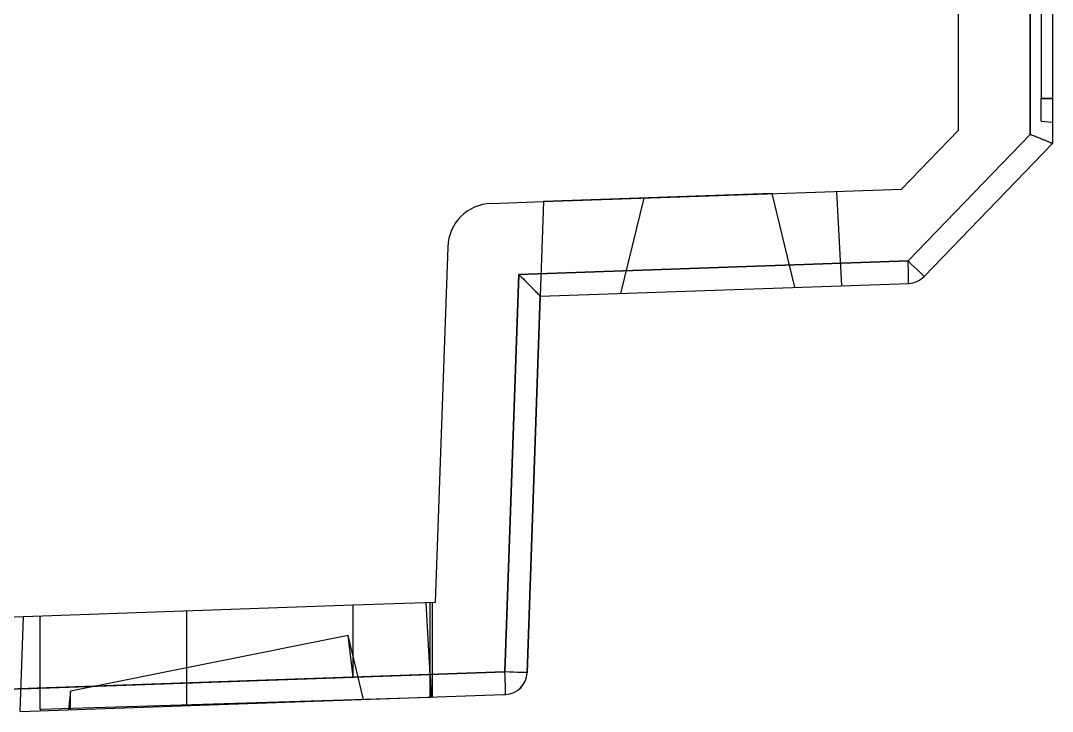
# Model space of a CAD drawing. Header units: millimetres. Extents: x -0.6 to 58, y -144 to -51.8.
# Drawn here: x 35.02 to 58, y -128.65 to -113.28 of the extents above; entities that cross this region are included whole.
import ezdxf

# ---------------------------------------------------------------- set-up
doc = ezdxf.new("R2010")
doc.units = ezdxf.units.MM
doc.layers.add('MAIN-1', color=7, linetype='Continuous')
doc.layers.add('MAIN-2', color=7, linetype='Continuous')

msp = doc.modelspace()

# ---------------------------------------------------------------- linework, layer by layer
at = {"layer": 'MAIN-1'}
for p, q in [((58, -77.644), (58, -116.016)), ((57.504, -115.814), (57.504, -77.846)), ((57.504, -115.814), (54.787, -118.628)), ((55.142, -118.975), (58, -116.016)), ((57.529, -115.824), (57.504, -115.814)), ((57.553, -115.834), (57.529, -115.824)), ((57.577, -115.843), (57.553, -115.834)), ((57.601, -115.853), (57.577, -115.843)), ((57.624, -115.862), (57.601, -115.853)), ((57.647, -115.872), (57.624, -115.862)), ((57.67, -115.881), (57.647, -115.872)), ((57.692, -115.89), (57.67, -115.881)), ((57.713, -115.898), (57.692, -115.89)), ((57.734, -115.907), (57.713, -115.898)), ((57.754, -115.915), (57.734, -115.907)), ((57.774, -115.923), (57.754, -115.915)), ((57.793, -115.931), (57.774, -115.923)), ((57.811, -115.938), (57.793, -115.931)), ((57.829, -115.945), (57.811, -115.938)), ((57.845, -115.952), (57.829, -115.945)), ((57.861, -115.959), (57.845, -115.952)), ((57.877, -115.965), (57.861, -115.959)), ((57.891, -115.971), (57.877, -115.965)), ((57.905, -115.976), (57.891, -115.971)), ((57.917, -115.981), (57.905, -115.976)), ((57.929, -115.986), (57.917, -115.981)), ((57.94, -115.991), (57.929, -115.986)), ((57.951, -115.995), (57.94, -115.991)), ((57.96, -115.999), (57.951, -115.995)), ((57.968, -116.002), (57.96, -115.999)), ((57.975, -116.005), (57.968, -116.002)), ((57.982, -116.008), (57.975, -116.005)), ((57.987, -116.01), (57.982, -116.008)), ((57.992, -116.012), (57.987, -116.01)), ((57.995, -116.014), (57.992, -116.012)), ((57.998, -116.015), (57.995, -116.014)), ((57.999, -116.015), (57.998, -116.015)), ((58, -116.016), (57.999, -116.015)), ((58, -116.016), (58, -116.016)), ((58, -116.016), (58, -116.016)), ((58, -116.016), (58, -116.016)), ((58, -116.016), (58, -116.016)), ((58, -116.016), (58, -116.016)), ((58, -116.016), (58, -116.016)), ((54.787, -118.628), (46.118, -118.931)), ((46.118, -118.931), (45.809, -127.776)), ((46.153, -118.966), (46.118, -118.931)), ((46.187, -119), (46.153, -118.966)), ((46.219, -119.032), (46.187, -119)), ((46.25, -119.063), (46.219, -119.032)), ((46.279, -119.092), (46.25, -119.063)), ((46.306, -119.119), (46.279, -119.092)), ((46.332, -119.145), (46.306, -119.119)), ((46.356, -119.169), (46.332, -119.145)), ((46.378, -119.192), (46.356, -119.169)), ((46.4, -119.214), (46.378, -119.192)), ((46.422, -119.235), (46.4, -119.214)), ((46.442, -119.256), (46.422, -119.235)), ((46.597, -119.414), (54.8, -119.128)), ((46.304, -127.793), (46.597, -119.414)), ((46.462, -119.276), (46.442, -119.256)), ((46.481, -119.295), (46.462, -119.276)), ((46.499, -119.313), (46.481, -119.295)), ((46.515, -119.33), (46.499, -119.313)), ((46.531, -119.346), (46.515, -119.33)), ((46.545, -119.36), (46.531, -119.346)), ((46.557, -119.373), (46.545, -119.36)), ((46.568, -119.384), (46.557, -119.373)), ((46.577, -119.393), (46.568, -119.384)), ((46.585, -119.401), (46.577, -119.393)), ((46.59, -119.406), (46.585, -119.401)), ((46.594, -119.41), (46.59, -119.406)), ((46.596, -119.413), (46.594, -119.41)), ((46.597, -119.414), (46.596, -119.413)), ((46.597, -119.414), (46.597, -119.414)), ((46.597, -119.414), (46.597, -119.414)), ((46.597, -119.414), (46.597, -119.414)), ((46.597, -119.414), (46.597, -119.414)), ((46.597, -119.414), (46.597, -119.414)), ((46.597, -119.414), (46.597, -119.414)), ((46.597, -119.414), (46.597, -119.414)), ((45.809, -127.776), (34.536, -128.17)), ((35.015, -128.653), (45.774, -128.277)), ((45.774, -128.277), (45.822, -128.276))]:
    msp.add_line(p, q, dxfattribs=at)
for centre, start, end in [((54.782, -118.628), 272, 316), ((45.805, -127.776), 271.9999, 358.0001)]:
    msp.add_arc(centre, 0.5, start, end, dxfattribs=at)
for centre, major_axis, ratio, start_param, end_param in [((54.782, -118.628), (0.36, -0.347), 0.006062, 0.000115, 1.564519), ((54.782, -118.628), (-0.017, 0.5), 0.008721, 3.141593, 4.712084), ((45.805, -127.776), (-0.017, 0.5), 0.008721, 3.141446, 4.712084), ((45.805, -127.776), (0.5, -0.017), 0.000304, 0, 1.562075)]:
    msp.add_ellipse(centre, major_axis=major_axis, ratio=ratio, start_param=start_param, end_param=end_param, dxfattribs=at)
at = {"layer": 'MAIN-2'}
for p, q in [((58, -77.644), (58, -116.016)), ((57.504, -77.846), (57.504, -115.814)), ((55.9, -77.932), (55.9, -115.728)), ((57.75, -78.644), (57.75, -115.016)), ((58, -115.016), (57.75, -115.016)), ((57.75, -115.516), (57.75, -115.016)), ((57.75, -115.016), (58, -115.016)), ((57.75, -115.516), (58, -115.538)), ((57.75, -115.516), (57.75, -115.516)), ((58, -115.538), (58, -115.538)), ((55.9, -115.728), (54.641, -117.032)), ((55.9, -115.728), (55.9, -115.728)), ((54.787, -118.628), (57.504, -115.814)), ((57.529, -115.824), (57.504, -115.814)), ((57.553, -115.834), (57.529, -115.824)), ((57.577, -115.843), (57.553, -115.834)), ((57.601, -115.853), (57.577, -115.843)), ((57.624, -115.862), (57.601, -115.853)), ((57.647, -115.872), (57.624, -115.862)), ((57.67, -115.881), (57.647, -115.872)), ((57.692, -115.89), (57.67, -115.881)), ((57.713, -115.898), (57.692, -115.89)), ((57.734, -115.907), (57.713, -115.898)), ((57.754, -115.915), (57.734, -115.907)), ((57.774, -115.923), (57.754, -115.915)), ((57.793, -115.931), (57.774, -115.923)), ((57.811, -115.938), (57.793, -115.931)), ((57.828, -115.945), (57.811, -115.938)), ((57.845, -115.952), (57.828, -115.945)), ((57.861, -115.959), (57.845, -115.952)), ((57.877, -115.965), (57.861, -115.959)), ((57.891, -115.971), (57.877, -115.965)), ((57.905, -115.976), (57.891, -115.971)), ((57.917, -115.981), (57.905, -115.976)), ((57.929, -115.986), (57.917, -115.981)), ((57.94, -115.991), (57.929, -115.986)), ((57.95, -115.995), (57.94, -115.991)), ((57.96, -115.999), (57.95, -115.995)), ((57.968, -116.002), (57.96, -115.999)), ((57.975, -116.005), (57.968, -116.002)), ((57.982, -116.008), (57.975, -116.005)), ((57.987, -116.01), (57.982, -116.008)), ((57.992, -116.012), (57.987, -116.01)), ((57.995, -116.014), (57.992, -116.012)), ((57.998, -116.015), (57.995, -116.014)), ((57.999, -116.015), (57.998, -116.015)), ((58, -116.016), (57.999, -116.015)), ((58, -116.016), (58, -116.016)), ((51.758, -117.132), (46.67, -117.31)), ((46.67, -117.31), (51.657, -117.136)), ((51.657, -117.136), (54.641, -117.032)), ((52.263, -119.216), (51.758, -117.132)), ((53.201, -117.082), (53.201, -117.082)), ((53.201, -117.082), (53.201, -117.082)), ((53.201, -117.082), (53.201, -117.082)), ((53.201, -117.082), (53.201, -117.082)), ((53.201, -117.082), (53.201, -117.082)), ((53.201, -117.082), (53.201, -117.082)), ((53.201, -117.082), (53.201, -117.082)), ((53.201, -117.082), (53.201, -117.082)), ((53.201, -117.082), (53.201, -117.082)), ((53.201, -117.082), (53.201, -117.082)), ((53.201, -117.082), (53.201, -117.082)), ((53.311, -119.18), (53.201, -117.082)), ((54.641, -117.032), (54.641, -117.032)), ((45.503, -117.351), (46.67, -117.31)), ((46.668, -117.31), (46.597, -119.414)), ((46.669, -117.31), (46.669, -117.31)), ((46.671, -117.31), (46.671, -117.31)), ((46.671, -117.31), (46.671, -117.31)), ((46.671, -117.31), (46.671, -117.31)), ((46.671, -117.31), (46.671, -117.31)), ((46.671, -117.31), (46.671, -117.31)), ((46.671, -117.31), (46.671, -117.31)), ((46.671, -117.31), (46.671, -117.31)), ((46.671, -117.31), (46.671, -117.31)), ((46.671, -117.31), (46.671, -117.31)), ((46.671, -117.31), (46.671, -117.31)), ((48.392, -119.351), (48.907, -117.232)), ((44.534, -118.316), (44.258, -126.229)), ((44.534, -118.316), (44.534, -118.316)), ((46.118, -118.931), (54.787, -118.628)), ((45.809, -127.776), (46.118, -118.931)), ((46.118, -118.931), (46.153, -118.965)), ((46.153, -118.965), (46.186, -118.999)), ((46.186, -118.999), (46.219, -119.031)), ((55.142, -118.975), (55.142, -118.975)), ((46.219, -119.031), (46.25, -119.062)), ((46.25, -119.062), (46.279, -119.091)), ((46.279, -119.091), (46.306, -119.119)), ((46.306, -119.119), (46.332, -119.145)), ((46.332, -119.145), (46.356, -119.17)), ((46.356, -119.17), (46.38, -119.193)), ((46.38, -119.193), (46.402, -119.216)), ((46.402, -119.216), (46.424, -119.237)), ((46.424, -119.237), (46.445, -119.259)), ((53.311, -119.18), (53.311, -119.18)), ((53.311, -119.18), (53.311, -119.18)), ((53.311, -119.18), (53.311, -119.18)), ((53.311, -119.18), (53.311, -119.18)), ((53.311, -119.18), (53.311, -119.18)), ((53.311, -119.18), (53.311, -119.18)), ((53.311, -119.18), (53.311, -119.18)), ((53.311, -119.18), (53.311, -119.18)), ((53.311, -119.18), (53.311, -119.18)), ((53.311, -119.18), (53.311, -119.18)), ((53.311, -119.18), (53.311, -119.18)), ((54.8, -119.128), (54.8, -119.128)), ((46.597, -119.414), (46.304, -127.793)), ((46.445, -119.259), (46.465, -119.279)), ((46.465, -119.279), (46.484, -119.298)), ((46.484, -119.298), (46.502, -119.317)), ((46.502, -119.317), (46.519, -119.334)), ((46.519, -119.334), (46.534, -119.349)), ((46.534, -119.349), (46.548, -119.363)), ((46.548, -119.363), (46.56, -119.376)), ((46.56, -119.376), (46.571, -119.386)), ((46.571, -119.386), (46.579, -119.395)), ((46.579, -119.395), (46.586, -119.402)), ((46.586, -119.402), (46.591, -119.407)), ((46.591, -119.407), (46.595, -119.411)), ((46.595, -119.411), (46.596, -119.413)), ((46.596, -119.413), (46.597, -119.414)), ((46.597, -119.414), (46.597, -119.414)), ((46.597, -119.414), (46.597, -119.414)), ((46.597, -119.414), (46.597, -119.414)), ((46.597, -119.414), (46.597, -119.414)), ((46.597, -119.414), (46.597, -119.414)), ((46.597, -119.414), (46.597, -119.414)), ((46.597, -119.414), (46.597, -119.414)), ((46.597, -119.414), (46.597, -119.414)), ((46.597, -119.414), (46.597, -119.414)), ((46.597, -119.414), (46.597, -119.414)), ((46.597, -119.414), (46.597, -119.414)), ((46.597, -119.414), (46.597, -119.414)), ((46.597, -119.414), (46.597, -119.414)), ((46.597, -119.414), (46.597, -119.414)), ((46.597, -119.414), (46.597, -119.414)), ((46.597, -119.414), (46.597, -119.414)), ((42.432, -126.293), (35.088, -126.549)), ((44.258, -126.229), (42.432, -126.293)), ((42.432, -127.893), (42.432, -126.293)), ((44.058, -126.236), (44.058, -126.236)), ((44.058, -126.236), (44.058, -126.236)), ((44.058, -126.236), (44.058, -126.236)), ((44.058, -126.236), (44.058, -126.236)), ((44.058, -126.236), (44.058, -126.236)), ((44.058, -126.236), (44.058, -126.236)), ((44.142, -127.833), (44.058, -126.236)), ((44.142, -126.233), (44.142, -126.233)), ((44.142, -126.233), (44.142, -126.233)), ((44.142, -128.334), (44.142, -126.233)), ((44.194, -128.333), (44.194, -126.231)), ((44.194, -126.231), (44.194, -126.231)), ((44.194, -126.231), (44.194, -126.231)), ((44.194, -126.231), (44.194, -126.231)), ((44.258, -126.229), (44.258, -126.229)), ((35.088, -126.549), (33.916, -126.59)), ((35.015, -128.653), (35.088, -126.549)), ((35.088, -126.549), (35.088, -126.549)), ((35.088, -126.549), (35.088, -126.549)), ((35.088, -126.549), (35.088, -126.549)), ((35.088, -126.549), (35.088, -126.549)), ((35.088, -126.549), (35.088, -126.549)), ((35.088, -126.549), (35.088, -126.549)), ((35.088, -126.549), (35.088, -126.549)), ((35.088, -126.549), (35.088, -126.549)), ((35.088, -126.549), (35.088, -126.549)), ((35.088, -126.549), (35.088, -126.549)), ((35.462, -128.603), (35.462, -126.536)), ((38.727, -128.523), (38.727, -126.422)), ((42.316, -126.962), (36.136, -128.206)), ((42.432, -127.893), (42.316, -126.962)), ((42.661, -128.386), (42.316, -126.962)), ((34.536, -128.17), (45.809, -127.776)), ((35.032, -128.151), (44.142, -127.833)), ((35.032, -128.151), (44.142, -127.833)), ((35.032, -128.151), (44.142, -127.833)), ((35.032, -128.151), (42.432, -127.893)), ((44.142, -127.833), (44.168, -128.333)), ((46.304, -127.793), (46.304, -127.793)), ((36.136, -128.206), (36.086, -128.616)), ((36.132, -128.614), (36.136, -128.206)), ((35.462, -128.603), (44.142, -128.334)), ((44.142, -128.334), (44.142, -128.334)), ((44.142, -128.334), (44.142, -128.334)), ((44.168, -128.333), (44.168, -128.333)), ((44.168, -128.333), (44.168, -128.333)), ((44.168, -128.333), (44.168, -128.333)), ((44.168, -128.333), (44.168, -128.333)), ((44.168, -128.333), (44.168, -128.333)), ((44.168, -128.333), (44.168, -128.333)), ((44.168, -128.333), (44.168, -128.333)), ((44.168, -128.333), (44.168, -128.333)), ((44.168, -128.333), (44.168, -128.333)), ((44.194, -128.333), (44.194, -128.333)), ((44.194, -128.333), (44.194, -128.333)), ((44.194, -128.333), (44.194, -128.333)), ((45.774, -128.277), (45.822, -128.276)), ((45.822, -128.276), (45.822, -128.276)), ((35.462, -128.603), (35.467, -128.637))]:
    msp.add_line(p, q, dxfattribs=at)
for centre, start, end in [((54.782, -118.628), 272, 316), ((45.805, -127.776), 271.9999, 358.0001)]:
    msp.add_arc(centre, 0.5, start, end, dxfattribs=at)
for centre, major_axis, ratio, start_param, end_param in [((45.534, -118.35), (-1, 0), 1, -1.539966, -0.034898), ((54.782, -118.628), (-0.017, 0.5), 0.008721, -3.141593, -1.571098), ((54.782, -118.628), (0.36, -0.347), 0.006062, 0, 1.564519), ((45.805, -127.776), (0.5, -0.017), 0.000304, 0, 1.562075), ((45.805, -127.776), (-0.017, 0.5), 0.008721, 3.14148, 4.712084), ((45.805, -127.776), (-0.017, -0.5), 0.999998, 0.069813, 1.570796), ((45.805, -127.776), (0.5, -0.017), 0.000304, -0.002105, 0)]:
    msp.add_ellipse(centre, major_axis=major_axis, ratio=ratio, start_param=start_param, end_param=end_param, dxfattribs=at)

doc.saveas('drawing.dxf')
